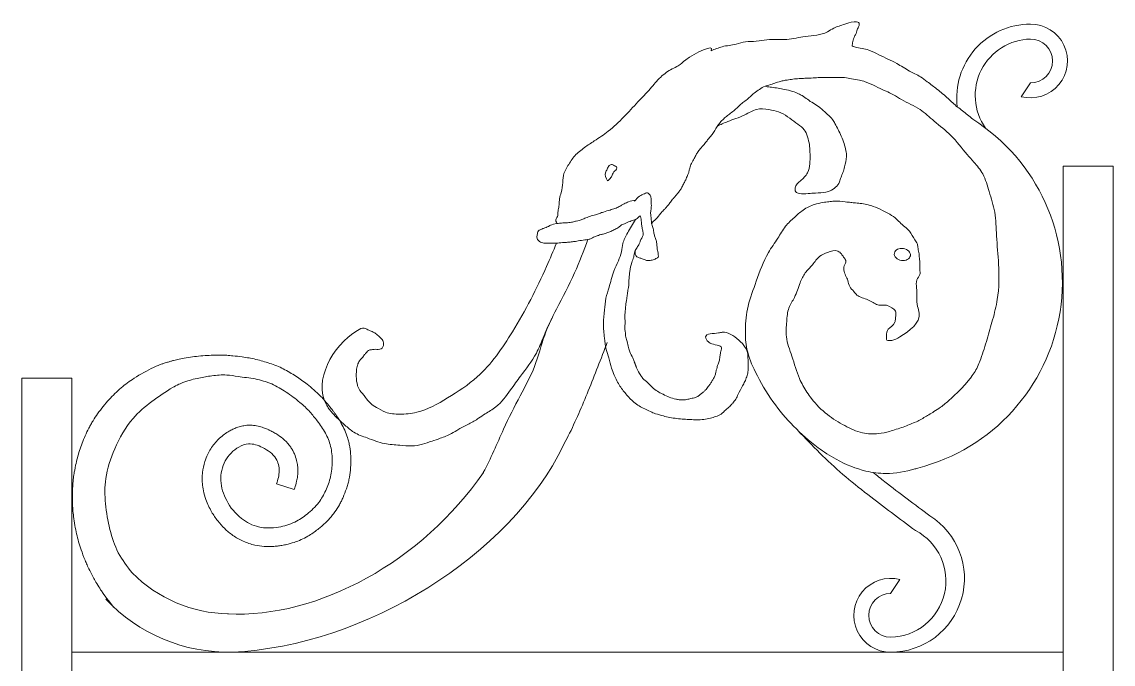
# Model space of a CAD drawing. Header units: millimetres. Extents: x -644 to 652, y 0 to 1491.
# Drawn here: x -315 to 0, y 1305.5 to 1490.9 of the extents above; entities that cross this region are included whole.
import ezdxf

# ---------------------------------------------------------------- set-up
doc = ezdxf.new("R2010")
doc.units = ezdxf.units.MM
doc.layers.add('ceco.net 171', color=7, linetype='Continuous')

msp = doc.modelspace()

# ---------------------------------------------------------------- linework, layer by layer
at = {"layer": 'ceco.net 171', "lineweight": 5}
for p, q in [((-23.85, 1473.25), (-26.53, 1469.28)), ((-14.4, 14.4), (-14.4, 1449.25)), ((-14.4, 1449.25), (0, 1449.25)), ((0, 0), (0, 1449.25)), ((-315, 0), (-315, 1388.06)), ((-300.6, 1388.06), (-315, 1388.06)), ((-300.6, 14.4), (-300.6, 1388.06)), ((-241.48, 1357.55), (-236.35, 1355.93)), ((-64.23, 1325.95), (-61.55, 1329.93)), ((-300.6, 1308.96), (-14.4, 1308.96))]:
    msp.add_line(p, q, dxfattribs=at)
for centre, radius, start, end in [((-23.85, 1468.93), 21.31, 90, 186.929), ((-23.85, 1479.59), 10.65, 255.4353, 90), ((-23.51, 1469.62), 16.31, 91.1868, 215.2191), ((-23.85, 1479.59), 6.33, 270, 90), ((-70.13, 1415.85), 55.47, 284.3836, 57.7542), ((-64.23, 1330.27), 21.31, 270, 57.8843), ((-64.57, 1329.59), 16.31, 271.1868, 62.5431), ((-254.63, 1360.36), 40.34, 224.9855, 268.9473), ((-64.23, 1319.61), 10.65, 75.4353, 270), ((-255.25, 1357.87), 48.92, 223.4315, 271.1206), ((-64.23, 1319.61), 6.33, 90, 270)]:
    msp.add_arc(centre, radius, start, end, dxfattribs=at)
msp.add_ellipse((-60.85, 1423.75), major_axis=(-2.31, 0.38), ratio=0.745013, dxfattribs=at)
for centre, major_axis, ratio, start_param, end_param in [((-230.12, 1369.33), (73.07, 39.04), 0.632036, 4.067953, 5.57081), ((-231.49, 1380.33), (54.02, 46.83), 0.705323, 3.772195, 5.066308)]:
    msp.add_ellipse(centre, major_axis=major_axis, ratio=ratio, start_param=start_param, end_param=end_param, dxfattribs=at)
for points, knots in [([(-40.54, 1462.76), (-41.04, 1463.2), (-42.41, 1464.48), (-45, 1466.22), (-47.74, 1468.9), (-50.66, 1471.33), (-53.31, 1473.35), (-55.99, 1475.38), (-59, 1476.66), (-62.8, 1479.24), (-66.84, 1480.9), (-70.92, 1483.12), (-73.26, 1483.23), (-75.41, 1483.84), (-75.26, 1484.57), (-75.15, 1485.47), (-74.81, 1486.37), (-74.42, 1487.12), (-74.13, 1487.59), (-74.02, 1488.33), (-73.43, 1489.44), (-73.02, 1490.82), (-75.72, 1490.96), (-78.03, 1489.92), (-80.29, 1489.44), (-83.66, 1486.99), (-88.56, 1486.95), (-94.25, 1485.47), (-99.08, 1486.08), (-103, 1485.09), (-106.06, 1485.36), (-109.24, 1484.2), (-112.68, 1483.96), (-114.99, 1482.98), (-116.04, 1482.53)], [24.587765, 24.587765, 24.587765, 24.587765, 27.3882, 32.434113, 37.4893, 43.347551, 48.207539, 51.447506, 56.540618, 62.585281, 70.527779, 74.975587, 81.003799, 81.956917, 82.667619, 83.672755, 85.920393, 86.55613, 87.191866, 88.197002, 89.545257, 90.966193, 91.970918, 94.704339, 99.428672, 102.426984, 111.459653, 118.959038, 126.921527, 131.243497, 135.657745, 139.484265, 145.141901, 149.866209, 149.866209, 149.866209, 149.866209]), ([(-116.04, 1482.53), (-114.82, 1484.82), (-122.84, 1480.78), (-125.17, 1478.25), (-128.01, 1477.07), (-130.82, 1474.94), (-133.75, 1471.36), (-137.37, 1467.6), (-141.24, 1463.36), (-145.31, 1459.41), (-149.35, 1456.8), (-152.67, 1454.6), (-155.48, 1452.41), (-157.18, 1449.66), (-158.78, 1447.17), (-158.83, 1444.41), (-159.2, 1441.96), (-159.88, 1439.87), (-159.86, 1438.16), (-160.11, 1436.87), (-160.34, 1435.77), (-160.19, 1434.59), (-161.16, 1433.75), (-160.6, 1432.91), (-160.48, 1432.71)], [0, 0, 0, 0, 10.795536, 14.636052, 17.369964, 23.055565, 29.300466, 36.548764, 44.800784, 53.246284, 60.070428, 64.763139, 69.89808, 74.708306, 78.204856, 81.925172, 85.945704, 88.566889, 90.987508, 92.997768, 94.002904, 95.714556, 97.648045, 98.446793, 98.446793, 98.446793, 98.446793]), ([(-133.14, 1432.67), (-133.74, 1432.34), (-131.66, 1434.17), (-131.07, 1435.05), (-130.41, 1435.93), (-129.7, 1436.54), (-129.13, 1437.25), (-128.44, 1437.99), (-127.71, 1438.91), (-127.06, 1439.85), (-126.28, 1440.66), (-125.65, 1441.48), (-125, 1442.28), (-124.4, 1443.23), (-123.91, 1444.24), (-123.31, 1445.36), (-122.92, 1446.44), (-122.47, 1447.43), (-122.28, 1448.51), (-121.88, 1449.77), (-121.13, 1451.02), (-120.54, 1452.22), (-119.94, 1453.28), (-119.16, 1454.37), (-118.12, 1455.38), (-117.28, 1456.51), (-116.5, 1457.47), (-115.4, 1458.76), (-114.58, 1460.35), (-113.45, 1461.86), (-112.45, 1462.88), (-111.35, 1463.88), (-110.08, 1464.71), (-108.88, 1465.73), (-107.93, 1466.62), (-107.03, 1467.54), (-105.45, 1468.47), (-104, 1470.14), (-102.07, 1471.37), (-100.88, 1472.23), (-99.44, 1472.64), (-98.09, 1473.02), (-96.59, 1473.56), (-95.28, 1473.92), (-93.94, 1474.11), (-92.41, 1474.36), (-90.7, 1474.52), (-88.92, 1474.59), (-87.07, 1474.63), (-84.98, 1474.84), (-82.62, 1474.82), (-80.08, 1474.82), (-77.68, 1474.91), (-75.45, 1474.39), (-73.97, 1474.27), (-73.24, 1474.03)], [0, 0, 0, 0, 2.858829, 4.479613, 6.100397, 7.105521, 8.416085, 9.855668, 11.347515, 13.281004, 14.591569, 16.030249, 17.606043, 18.883434, 20.693502, 22.277733, 24.171875, 25.47232, 26.782876, 28.716422, 30.941499, 32.848707, 34.269256, 36.047471, 38.384006, 40.290291, 41.911075, 43.531859, 47.359538, 49.293028, 51.388925, 53.317298, 55.449388, 57.681619, 59.878602, 60.883738, 63.015845, 67.442984, 69.950555, 72.571751, 73.470589, 76.151698, 78.418006, 80.118803, 81.767769, 84.077823, 86.548817, 88.929737, 91.491454, 94.266433, 97.682123, 101.309249, 104.861605, 107.620082, 110.863477, 110.863477, 110.863477, 110.863477]), ([(-114.24, 1460.77), (-113.74, 1461.03), (-112.79, 1461.42), (-111.08, 1462.27), (-108.77, 1462.94), (-106.57, 1463.9), (-104.66, 1464.91), (-102.42, 1466), (-99.58, 1465.63), (-96.53, 1465.02), (-93.9, 1463.58), (-91.73, 1461.77), (-89.47, 1460.41), (-88.32, 1458.24), (-87.75, 1456.07), (-87.49, 1453.86), (-87.49, 1451.67), (-87.53, 1449.59), (-87.94, 1447.56), (-89.11, 1446.04), (-90.46, 1444.77), (-91.95, 1443.61), (-91.79, 1441.72), (-90.09, 1441.11), (-88.17, 1441.29), (-85.61, 1441.52), (-83.44, 1441.53), (-80.95, 1442.26), (-79.08, 1443.94), (-78.59, 1446.13), (-77.93, 1447.39), (-77.46, 1449.5), (-76.88, 1451.55), (-77.09, 1453.88), (-77.67, 1455.8), (-78.4, 1457.84), (-79.36, 1459.75), (-80.2, 1461.34), (-81.04, 1462.97), (-82.72, 1464.36), (-84.44, 1466.13), (-86.56, 1467.36), (-88.21, 1468.47), (-89.55, 1469.5), (-90.99, 1470.23), (-92.67, 1470.9), (-94.69, 1471.36), (-96.7, 1471.74), (-98.48, 1471.99), (-99.72, 1472.1), (-100.27, 1472.22)], [22.98927, 22.98927, 22.98927, 22.98927, 29.467624, 36.657283, 46.13534, 56.872511, 64.543479, 71.507806, 85.462049, 96.488566, 108.076955, 119.801826, 129.768281, 138.179138, 147.657847, 155.634256, 164.815627, 171.24604, 181.414743, 187.721423, 193.361916, 203.333322, 207.79187, 212.248919, 222.21634, 230.62711, 242.251565, 247.295472, 261.140923, 266.781384, 273.08789, 279.394397, 291.52482, 297.955232, 306.175515, 315.002521, 323.222803, 330.892334, 336.090925, 344.309504, 356.434607, 364.506698, 372.578891, 379.765685, 384.222837, 391.409631, 400.716731, 408.067676, 415.684443, 422.174306, 422.174306, 422.174306, 422.174306]), ([(-58.28, 1374.88), (-56.88, 1375.44), (-56.04, 1375.77), (-54.64, 1376.69), (-53.07, 1377.53), (-51.67, 1378.47), (-49.5, 1379.8), (-46.92, 1382.08), (-44.24, 1384.48), (-42.21, 1386.73), (-40.9, 1388.5), (-39.42, 1390.52), (-37.93, 1394.21), (-36.37, 1399.32), (-34.73, 1405), (-32.93, 1412), (-32.85, 1420.4), (-33.77, 1428.63), (-33.82, 1435.78), (-35.77, 1441.63), (-37.17, 1446.82), (-39.89, 1450.1), (-43.18, 1453.6), (-46.4, 1458.18), (-51.45, 1461.89), (-56.06, 1466.21), (-60.57, 1467.92), (-64.52, 1470.56), (-67.23, 1471.49), (-70.26, 1473.33), (-72.69, 1473.9), (-73.24, 1474.03)], [0, 0, 0, 0, 5.472854, 11.963927, 18.084215, 25.453595, 34.373694, 47.355938, 64.800993, 76.770776, 82.657144, 90.459212, 105.973148, 128.75029, 151.527432, 175.251074, 214.639474, 246.68789, 273.572843, 297.526976, 318.745266, 335.638869, 346.960737, 375.162564, 400.030966, 420.911472, 447.187866, 467.70642, 470.609603, 493.376329, 500.027731, 500.027731, 500.027731, 500.027731]), ([(-137.97, 1424.83), (-138.08, 1424.18), (-138.01, 1423.14), (-136.33, 1422.66), (-135.7, 1422.42), (-134.48, 1421.88), (-133.33, 1422.09), (-132.29, 1422.3), (-131.82, 1422.67), (-131.07, 1423), (-131.55, 1424.79), (-131.67, 1425.83), (-131.74, 1427.38), (-132.06, 1428.24), (-132.4, 1429.24), (-132.65, 1430.1), (-132.65, 1431.22), (-133.19, 1432.33), (-133.33, 1433.62), (-133.4, 1434.77), (-133.58, 1435.89), (-133.26, 1437.19), (-133.32, 1438.55), (-133.33, 1439.84), (-133.58, 1440.89), (-134.45, 1441.8), (-135.76, 1440.99), (-136.85, 1440.56), (-137.67, 1439.8), (-137.93, 1439.25), (-138.21, 1439.12)], [172.078341, 172.078341, 172.078341, 172.078341, 174.340264, 175.344955, 176.765891, 178.69841, 180.046666, 181.635693, 182.589297, 183.299781, 185.153004, 187.006258, 188.859481, 190.894401, 192.483428, 193.488564, 195.970673, 198.217741, 200.070945, 201.492349, 203.081376, 204.793027, 206.925134, 208.778338, 210.126634, 211.436573, 213.234262, 215.526081, 216.531206, 217.84177, 217.84177, 217.84177, 217.84177]), ([(-65.44, 1409.15), (-62.65, 1407.88), (-62.81, 1406.45), (-62.74, 1405.6), (-63.05, 1403.35), (-65.44, 1402.25), (-65.34, 1400.8), (-65.56, 1398.83), (-64.64, 1398.95), (-63.37, 1398.88), (-59.54, 1401.05), (-55.01, 1404.54), (-56.92, 1409.86), (-56.5, 1413.13), (-57.05, 1416.3), (-55.54, 1417.8), (-55.83, 1419.22), (-55.81, 1420.49), (-55.73, 1421.53), (-55.97, 1422.83), (-55.98, 1424.19), (-56.37, 1425.38), (-56.39, 1426.85), (-57.64, 1428.33), (-58.4, 1430.27), (-60.16, 1431.74), (-61.58, 1432.96), (-63.04, 1434.51), (-64.79, 1435.55), (-66.91, 1436.68), (-68.84, 1437.48), (-70.83, 1438.15), (-72.54, 1438.52), (-74.22, 1438.55), (-75.83, 1438.8), (-77.73, 1438.95), (-80.12, 1439.26), (-82.17, 1438.91), (-83.83, 1438.78), (-86.1, 1438.27), (-87.84, 1437.58), (-90.03, 1436.28), (-91.96, 1434.5), (-94.87, 1431.83), (-96.88, 1428.09), (-100.5, 1423.32), (-102.78, 1416.42), (-105.63, 1409.12), (-106.3, 1402.41), (-105.95, 1395.85), (-102.99, 1388.83), (-98.57, 1381.31), (-92.2, 1373.85), (-86.5, 1368.75), (-78.99, 1363.79), (-72.36, 1361.19), (-64.8, 1360.19), (-59.73, 1361.13), (-57, 1361.91), (-56.35, 1362.11)], [0, 0, 0, 0, 4.837864, 10.310791, 13.370842, 22.290941, 31.419225, 34.907867, 37.644237, 40.703133, 50.280693, 84.821492, 92.378134, 113.15382, 122.282105, 129.056307, 134.698249, 138.186948, 143.121357, 149.316705, 152.805347, 159.000632, 163.838366, 169.479058, 180.760443, 187.802434, 195.778687, 202.820678, 212.541385, 219.312061, 230.959215, 236.842858, 243.88475, 251.251697, 256.460777, 262.949831, 275.185312, 281.379864, 288.935809, 297.8553, 304.832584, 312.389226, 325.551266, 339.029269, 354.633393, 374.084435, 409.043431, 438.475481, 465.431564, 487.175372, 514.573583, 553.232481, 589.347916, 627.514678, 650.281404, 686.121751, 709.376826, 743.826026, 745.279222, 745.279222, 745.279222, 745.279222]), ([(-160.63, 1432.71), (-162.07, 1432.42), (-162.87, 1431.84), (-163.88, 1431.52), (-164.8, 1431.12), (-166.11, 1430.63), (-166.21, 1429.52), (-166.42, 1428.49), (-165.76, 1427.52), (-164.66, 1426.94), (-163.42, 1427.01), (-162.24, 1427.02), (-160.86, 1426.98), (-159.81, 1427.09), (-158.97, 1427.18), (-157.73, 1427.19), (-156.48, 1427.41), (-155.24, 1427.47), (-154.12, 1427.77), (-152.89, 1427.88), (-151.69, 1428.07), (-150.84, 1428.21), (-150.14, 1428.68), (-149.32, 1428.97), (-148.62, 1429.23), (-147.82, 1429.53), (-147.02, 1429.62), (-146.38, 1429.92), (-145.66, 1430.15), (-144.79, 1430.42), (-144.05, 1430.95), (-142.95, 1431.33), (-142.14, 1432.22), (-140.88, 1432.67), (-139.55, 1433.34), (-138.14, 1433.65), (-137.28, 1434.16), (-136.37, 1435.38), (-136.18, 1433.25), (-136.13, 1432.21), (-135.9, 1431.07), (-135.69, 1430.22), (-135.66, 1429.63), (-135.63, 1429.3)], [100.652462, 100.652462, 100.652462, 100.652462, 101.9532, 104.435053, 106.023874, 107.612901, 109.324552, 110.635164, 111.780848, 113.687046, 115.539822, 116.960758, 119.092178, 120.238088, 121.82688, 123.446864, 125.299641, 127.010626, 128.156515, 130.889966, 132.03565, 133.456586, 134.767151, 135.665988, 137.014218, 137.913055, 139.261285, 140.266421, 140.976905, 142.774554, 143.77969, 145.577379, 146.998783, 148.58781, 151.069919, 153.104606, 154.902255, 156.212819, 158.247762, 160.100967, 161.898615, 162.797452, 164.122738, 164.122738, 164.122738, 164.122738]), ([(-160.67, 1426.98), (-161.61, 1424.75), (-165.29, 1415.98), (-172.17, 1402.7), (-181.5, 1389.11), (-191.85, 1382.41), (-199.34, 1378.11), (-205.65, 1377.54), (-209.76, 1377.86), (-212.39, 1379.49), (-214.51, 1380.71), (-215.68, 1382.28), (-216.76, 1383.79), (-217.93, 1385.01), (-218.16, 1386.3), (-218.37, 1387.07), (-218.43, 1388.04), (-218.51, 1388.95), (-218.43, 1389.83), (-218.43, 1390.43), (-218.24, 1391.62), (-217.88, 1392.33), (-217.49, 1393.27), (-216.62, 1393.99), (-216.15, 1394.82), (-215.48, 1395.46), (-214.95, 1396.2), (-213.98, 1396.27), (-212.85, 1396.47), (-211.17, 1396.12), (-210.4, 1397.83), (-210.82, 1399.24), (-211.91, 1400.01), (-212.73, 1400.96), (-213.97, 1401.54), (-215.01, 1401.96), (-216.44, 1402.78), (-225.14, 1398.06), (-231.46, 1385.92), (-225.04, 1377.42), (-222.2, 1374.93), (-219.04, 1372.06), (-214.94, 1370.73), (-210.68, 1368.99), (-206.21, 1368.76), (-202.57, 1368.32), (-199.37, 1368.88), (-196.8, 1369.83), (-193.9, 1370.8), (-191.18, 1371.84), (-188.78, 1373.43), (-185.91, 1374.83), (-183.3, 1376.32), (-181.05, 1378), (-177.29, 1379.99), (-174.09, 1384.42), (-170.45, 1389.56), (-166.78, 1394.07), (-164.39, 1400.12), (-162.95, 1403.51), (-162.01, 1405.37)], [0, 0, 0, 0, 10.055609, 39.617458, 62.560946, 77.202025, 90.804722, 97.678738, 103.406481, 107.536583, 110.413512, 113.542748, 115.395495, 118.666838, 119.377524, 120.966345, 122.112234, 123.258144, 124.878928, 125.514664, 127.367868, 128.078554, 130.088814, 131.09395, 132.714727, 134.025291, 135.030482, 136.176166, 137.764958, 140.056297, 142.281374, 144.079022, 145.699042, 147.708457, 149.29695, 151.229469, 152.817961, 155.514447, 187.719688, 191.982529, 198.921454, 203.470339, 209.267897, 216.636946, 222.773173, 227.496413, 232.012729, 236.08257, 239.460587, 244.42476, 247.978254, 252.495061, 256.910435, 260.22898, 265.254063, 273.735615, 280.478599, 292.07953, 298.723834, 307.406136, 307.406136, 307.406136, 307.406136]), ([(-181.8, 1360.83), (-179.61, 1364.86), (-176.48, 1372.52), (-171.45, 1382.61), (-166.57, 1391.29), (-164.56, 1400.2), (-160.2, 1409.04), (-155.42, 1417.96), (-152.82, 1424.86), (-151.59, 1428.12)], [33.552073, 33.552073, 33.552073, 33.552073, 52.699849, 67.643086, 80.679607, 93.90064, 105.361518, 121.575961, 136.065712, 136.065712, 136.065712, 136.065712]), ([(-58.28, 1374.88), (-58.45, 1374.82), (-59.22, 1374.53), (-60.61, 1373.86), (-62.6, 1373.34), (-64.93, 1372.52), (-68.19, 1371.88), (-72.74, 1371.96), (-77.65, 1374.37), (-82.8, 1377.43), (-86.26, 1381.01), (-88.84, 1384.58), (-91.06, 1388.56), (-92.5, 1394.07), (-94.65, 1399.48), (-94.22, 1404.23), (-93.98, 1408.26), (-91.63, 1411.6), (-90.61, 1415.19), (-89.06, 1418.52), (-86.66, 1420.65), (-85.07, 1423.34), (-82.31, 1424.35), (-79.87, 1425.25), (-78.56, 1424.11), (-78.02, 1423.29), (-77.46, 1422.63), (-76.95, 1421.61), (-78.12, 1420.2), (-77.5, 1418.08), (-76.47, 1416.21), (-76.23, 1414.38), (-74.92, 1413.25), (-74, 1411.85), (-72.44, 1411.21), (-70.78, 1410.72), (-69.32, 1409.95), (-68.1, 1409.05), (-67.21, 1409.12), (-65.44, 1409.15)], [826.957108, 826.957108, 826.957108, 826.957108, 829.09905, 836.655691, 844.865103, 853.074442, 865.463647, 883.63823, 905.005383, 928.299808, 953.689967, 962.342107, 979.782068, 1006.471062, 1029.057638, 1046.367102, 1061.667607, 1075.215687, 1092.742033, 1105.322439, 1117.292379, 1130.203101, 1139.878637, 1151.687345, 1156.619448, 1158.782534, 1163.108595, 1167.213301, 1170.116484, 1182.73232, 1188.926872, 1195.768062, 1203.135009, 1208.344149, 1215.114824, 1221.954324, 1228.724999, 1234.528494, 1238.854482, 1238.854482, 1238.854482, 1238.854482]), ([(-158.69, 1368.69), (-158.21, 1369.59), (-155.53, 1374.68), (-151.35, 1384.61), (-147.84, 1393.67), (-146.04, 1398.32)], [60.769797, 60.769797, 60.769797, 60.769797, 65.019767, 84.768577, 105.549402, 105.549402, 105.549402, 105.549402]), ([(-275.03, 1391.95), (-274.63, 1392.09), (-274.31, 1392.21), (-273.87, 1392.37), (-273.34, 1392.54), (-272.64, 1392.72), (-272.29, 1392.85), (-271.81, 1392.99), (-271.47, 1393.11), (-270.92, 1393.27), (-270.64, 1393.3), (-269.8, 1393.51), (-269.27, 1393.65), (-267.97, 1393.86), (-267.1, 1394.02), (-265.57, 1394.22), (-264.77, 1394.31), (-263.15, 1394.47), (-262.28, 1394.57), (-260.72, 1394.65), (-260, 1394.65), (-258.4, 1394.69), (-257.77, 1394.65), (-256.82, 1394.66), (-256.21, 1394.68), (-255.49, 1394.6), (-254.55, 1394.51), (-253.14, 1394.41), (-252.27, 1394.32), (-250.79, 1394.14), (-249.91, 1393.94), (-248.86, 1393.81), (-248.08, 1393.64), (-246.1, 1393.17), (-244.78, 1392.78), (-242.08, 1391.88), (-240.78, 1391.36), (-238.28, 1390.07), (-237.06, 1389.36), (-234.78, 1387.89), (-233.7, 1387.13), (-231.98, 1385.79), (-231.33, 1385.24), (-230.03, 1384.1), (-229.4, 1383.51), (-228.49, 1382.58), (-228.21, 1382.29), (-227.37, 1381.38), (-226.86, 1380.76), (-226.1, 1379.82), (-225.84, 1379.49), (-225.43, 1378.95), (-225.28, 1378.75), (-224.96, 1378.32), (-224.8, 1378.1), (-224.32, 1377.42), (-223.99, 1376.96), (-223.37, 1375.99), (-223.07, 1375.5), (-222.43, 1374.36), (-222.1, 1373.7), (-221.51, 1372.34), (-221.24, 1371.64), (-220.87, 1370.48), (-220.75, 1370.04), (-220.53, 1369.13), (-220.44, 1368.68), (-220.21, 1367.35), (-220.12, 1366.47), (-220.05, 1365.11), (-220.03, 1364.61), (-220.04, 1363.68), (-220.05, 1363.24), (-220.09, 1362.35), (-220.12, 1361.91), (-220.26, 1360.56), (-220.39, 1359.66), (-220.68, 1358.3), (-220.79, 1357.85), (-221.04, 1356.98), (-221.17, 1356.54), (-221.6, 1355.27), (-221.92, 1354.45), (-222.43, 1353.3), (-222.6, 1352.95), (-222.95, 1352.25), (-223.13, 1351.89), (-223.72, 1350.83), (-224.16, 1350.13), (-224.93, 1349.05), (-225.21, 1348.68), (-225.8, 1347.96), (-226.1, 1347.62), (-227.02, 1346.63), (-227.66, 1346.03), (-228.62, 1345.19), (-228.95, 1344.91), (-229.7, 1344.31), (-230.14, 1343.98), (-231.06, 1343.32), (-231.54, 1342.99), (-232.62, 1342.33), (-233.23, 1341.99), (-234.5, 1341.37), (-235.15, 1341.1), (-236.56, 1340.59), (-237.33, 1340.35), (-238.6, 1340.04), (-239.1, 1339.93), (-240.04, 1339.76), (-240.47, 1339.69), (-241.35, 1339.57), (-241.8, 1339.53), (-243.17, 1339.43), (-244.12, 1339.42), (-245.94, 1339.54), (-246.82, 1339.66), (-248.29, 1339.98), (-248.87, 1340.15), (-250, 1340.52), (-250.54, 1340.74), (-252.14, 1341.46), (-253.14, 1342.03), (-254.93, 1343.28), (-255.72, 1343.93), (-257.18, 1345.33), (-257.85, 1346.08), (-259.11, 1347.7), (-259.7, 1348.57), (-260.53, 1350.03), (-260.83, 1350.59), (-261.38, 1351.77), (-261.63, 1352.37), (-262.15, 1353.82), (-262.4, 1354.68), (-262.72, 1356.25), (-262.83, 1356.94), (-262.93, 1358.18), (-262.95, 1358.71), (-262.93, 1359.77), (-262.9, 1360.3), (-262.73, 1361.88), (-262.51, 1362.93), (-261.96, 1364.69), (-261.68, 1365.41), (-261.08, 1366.65), (-260.79, 1367.17), (-260.15, 1368.18), (-259.8, 1368.66), (-258.68, 1370.05), (-257.82, 1370.89), (-256.42, 1371.97), (-255.95, 1372.29), (-255.12, 1372.8), (-254.77, 1372.99), (-254.04, 1373.36), (-253.65, 1373.53), (-252.84, 1373.85), (-252.41, 1373.99), (-251.49, 1374.23), (-251.01, 1374.33), (-250.18, 1374.43), (-249.84, 1374.46), (-249.19, 1374.48), (-248.87, 1374.47), (-247.94, 1374.41), (-247.35, 1374.31), (-246.26, 1374.07), (-245.75, 1373.92), (-244.87, 1373.61), (-244.49, 1373.45), (-243.87, 1373.18), (-243.63, 1373.07), (-243.2, 1372.86), (-243.02, 1372.77), (-242.65, 1372.58), (-242.46, 1372.48), (-241.89, 1372.16), (-241.5, 1371.93), (-240.47, 1371.26), (-239.81, 1370.77), (-238.54, 1369.6), (-237.92, 1368.91), (-237.18, 1367.82), (-236.99, 1367.51), (-236.64, 1366.89), (-236.48, 1366.57), (-236.06, 1365.61), (-235.84, 1364.96), (-235.55, 1363.79), (-235.46, 1363.28), (-235.35, 1362.36), (-235.33, 1361.96), (-235.31, 1361.25), (-235.32, 1360.95), (-235.35, 1360.37), (-235.38, 1360.09), (-235.48, 1359.28), (-235.57, 1358.78), (-235.85, 1357.58), (-236.04, 1356.94), (-236.26, 1356.23), (-236.31, 1356.08), (-236.35, 1355.93)], [0, 0, 0, 0, 0.938689, 0.938689, 2.143991, 2.143991, 3.154332, 3.154332, 3.911141, 3.911141, 4.667949, 4.667949, 6.181566, 6.181566, 8.404073, 8.404073, 10.62658, 10.62658, 13.102091, 13.102091, 15.573724, 15.573724, 17.372488, 17.372488, 18.721921, 18.721921, 20.071354, 20.071354, 22.77022, 22.77022, 24.833062, 24.833062, 26.895903, 26.895903, 31.021587, 31.021587, 35.147271, 35.147271, 39.272955, 39.272955, 43.146545, 43.146545, 45.643216, 45.643216, 48.139887, 48.139887, 49.287545, 49.287545, 51.582861, 51.582861, 52.843849, 52.843849, 53.648432, 53.648432, 54.453014, 54.453014, 56.062179, 56.062179, 57.603868, 57.603868, 59.471659, 59.471659, 61.33945, 61.33945, 62.462031, 62.462031, 63.584612, 63.584612, 65.829775, 65.829775, 67.155027, 67.155027, 68.349006, 68.349006, 69.542986, 69.542986, 71.930946, 71.930946, 73.112753, 73.112753, 74.294561, 74.294561, 76.658176, 76.658176, 77.714632, 77.714632, 78.771088, 78.771088, 80.883999, 80.883999, 82.033908, 82.033908, 83.183817, 83.183817, 85.483635, 85.483635, 86.646911, 86.646911, 88.166115, 88.166115, 89.68532, 89.68532, 91.411182, 91.411182, 93.137045, 93.137045, 95.17609, 95.17609, 96.511033, 96.511033, 97.663327, 97.663327, 98.815621, 98.815621, 101.120208, 101.120208, 103.171393, 103.171393, 104.532647, 104.532647, 105.893901, 105.893901, 108.616409, 108.616409, 111.088189, 111.088189, 113.559969, 113.559969, 116.201891, 116.201891, 117.826451, 117.826451, 119.451011, 119.451011, 121.577799, 121.577799, 123.190034, 123.190034, 124.375334, 124.375334, 125.560633, 125.560633, 127.931233, 127.931233, 129.620785, 129.620785, 130.907206, 130.907206, 132.193628, 132.193628, 134.76647, 134.76647, 135.984627, 135.984627, 136.825306, 136.825306, 137.665984, 137.665984, 138.497459, 138.497459, 139.334354, 139.334354, 139.863337, 139.863337, 140.39232, 140.39232, 141.450285, 141.450285, 142.508251, 142.508251, 143.419386, 143.419386, 144.06149, 144.06149, 144.579644, 144.579644, 145.097798, 145.097798, 146.134107, 146.134107, 147.854073, 147.854073, 149.574039, 149.574039, 150.204177, 150.204177, 150.834315, 150.834315, 152.09459, 152.09459, 153.056236, 153.056236, 153.803314, 153.803314, 154.351666, 154.351666, 154.900017, 154.900017, 155.99672, 155.99672, 157.757892, 157.757892, 158.254283, 158.254283, 158.254283, 158.254283]), ([(-288.54, 1321.98), (-290.85, 1324.93), (-291.62, 1326.03), (-292.3, 1327), (-293.27, 1328.59), (-294.36, 1330.49), (-294.75, 1331.39), (-295.72, 1333.15), (-295.97, 1333.69), (-296.38, 1334.62), (-296.55, 1335), (-297.16, 1336.52), (-297.56, 1337.58), (-298.12, 1339.23), (-298.38, 1340.08), (-299.03, 1342.41), (-299.37, 1343.88), (-299.84, 1346.39), (-299.98, 1347.31), (-300.15, 1348.72), (-300.23, 1349.5), (-300.34, 1350.83), (-300.38, 1351.5), (-300.43, 1353.43), (-300.43, 1354.18), (-300.38, 1355.91), (-300.34, 1356.66), (-300.25, 1357.82), (-300.16, 1358.73), (-300.13, 1359.03), (-299.96, 1360.26), (-299.85, 1360.99), (-299.68, 1361.96), (-299.17, 1364.32), (-298.8, 1365.72), (-297.89, 1368.56), (-297.34, 1369.99), (-296.38, 1372.17), (-296.02, 1372.9), (-295.45, 1374), (-295.25, 1374.37), (-294.85, 1375.08), (-294.65, 1375.43), (-294.01, 1376.46), (-293.58, 1377.13), (-292.1, 1379.21), (-290.97, 1380.63), (-288.75, 1383.05), (-287.57, 1384.19), (-285.11, 1386.28), (-283.91, 1387.18), (-280.72, 1389.24), (-278.79, 1390.28), (-276.58, 1391.32), (-275.98, 1391.57), (-275.03, 1391.95)], [0, 0, 0, 0, 1.598518, 1.598518, 4.795553, 4.795553, 7.705451, 7.705451, 9.125533, 9.125533, 10.545615, 10.545615, 13.385778, 13.385778, 15.585729, 15.585729, 19.98563, 19.98563, 22.272801, 22.272801, 23.941363, 23.941363, 25.609926, 25.609926, 28.94705, 28.94705, 30.67089, 30.67089, 32.09649, 32.09649, 33.522089, 33.522089, 36.373287, 36.373287, 40.440864, 40.440864, 44.508441, 44.508441, 46.570601, 46.570601, 47.59231, 47.59231, 48.614019, 48.614019, 50.657437, 50.657437, 55.272886, 55.272886, 59.888335, 59.888335, 64.503784, 64.503784, 71.194231, 71.194231, 72.666347, 72.666347, 72.666347, 72.666347]), ([(-271.51, 1385.35), (-270.9, 1385.67), (-269.83, 1386.26), (-267.31, 1387.28), (-264.11, 1388.1), (-259.99, 1388.79), (-256.18, 1389.14), (-252.03, 1388.4), (-247.64, 1387.97), (-242.86, 1386.6), (-238.62, 1384.05), (-234.93, 1381.36), (-231.93, 1378.51), (-229.53, 1375.51), (-227.27, 1372.31), (-225.64, 1368.33), (-225.28, 1363.97), (-225.72, 1359.62), (-227.16, 1355.64), (-229.29, 1351.84), (-232.46, 1348.84), (-236.31, 1346.21), (-241.11, 1344.8), (-246.66, 1344.64), (-252.22, 1347.45), (-256.1, 1352.35), (-258.08, 1358.39), (-256.81, 1364.39), (-253.31, 1367.98), (-249.18, 1369.52), (-245.19, 1368.06), (-241.47, 1365.54), (-240.34, 1361.18), (-241.1, 1358.77), (-241.48, 1357.55)], [0, 0, 0, 0, 2.296243, 4.084183, 9.088239, 13.294426, 18.108201, 21.768093, 27.324224, 32.896962, 38.199824, 43.783649, 48.190169, 51.967791, 56.652273, 61.248171, 66.173986, 71.123331, 75.778304, 80.246151, 85.566426, 90.228366, 95.70528, 102.128766, 108.285201, 115.790716, 122.515042, 128.960261, 135.246637, 138.483736, 143.119313, 148.74737, 152.863661, 157.102902, 157.102902, 157.102902, 157.102902]), ([(-283.17, 1331.84), (-284.62, 1333.72), (-287.52, 1337.49), (-289.75, 1344.5), (-291.05, 1351.68), (-291.13, 1359.7), (-288.31, 1368.15), (-282.67, 1378.21), (-275.55, 1382.76), (-271.36, 1385.44)], [0, 0, 0, 0, 7.87509, 15.817937, 24.254118, 32.319269, 42.328081, 53.752423, 70.099365, 70.099365, 70.099365, 70.099365]), ([(-52.91, 1348.32), (-57.27, 1351.57), (-62.79, 1355.67), (-68.17, 1359.95), (-69.28, 1360.85)], [0, 0, 0, 0, 22.684306, 28.643025, 28.643025, 28.643025, 28.643025])]:
    msp.add_open_spline(points, degree=3, knots=knots, dxfattribs=at)
for points in [[(-145.99, 1444.99), (-145.56, 1445.28), (-145.18, 1445.71), (-144.79, 1446.18), (-144.63, 1446.6), (-144.31, 1447.21), (-144.1, 1447.61), (-143.58, 1448.12), (-143.26, 1448.73), (-143.35, 1449.03), (-143.96, 1449.35), (-144.57, 1449.67), (-145.5, 1449.38), (-146.03, 1448.36), (-146.56, 1447.35), (-145.99, 1444.99)], [(-137.95, 1439.46), (-139.85, 1438.94), (-141.14, 1438.37), (-141.88, 1437.93), (-142.63, 1437.55), (-143.79, 1437.02), (-145.22, 1436.58), (-147.07, 1436), (-148.31, 1435.61), (-149.45, 1435.2), (-150.24, 1435), (-151.87, 1434.43), (-153.04, 1433.95), (-154.16, 1433.56), (-154.97, 1433.4), (-156.03, 1433.11), (-157.46, 1432.91), (-158.59, 1432.86), (-159.78, 1432.76), (-160.63, 1432.71)], [(-137.55, 1391), (-138.62, 1393.88), (-139.51, 1395.64), (-139.9, 1396.87), (-140.28, 1398.62), (-140.66, 1399.86), (-140.84, 1401.5), (-140.97, 1402.46), (-140.89, 1403.64), (-140.89, 1404.75), (-140.93, 1406.2), (-140.83, 1407.43), (-140.62, 1409.64), (-140.47, 1410.6), (-140.24, 1412.03), (-140.05, 1413.42), (-139.89, 1414.17), (-139.74, 1416.94), (-139.5, 1418.87), (-138.94, 1421.42), (-138.4, 1422.95), (-138.07, 1424.58), (-137.43, 1425.8), (-136.82, 1426.79), (-136.48, 1427.62), (-135.62, 1429.32)], [(-57.05, 1344.06), (-70.84, 1354.49), (-78.04, 1360.28), (-91, 1372.94)]]:
    msp.add_spline(points, degree=3, dxfattribs=at)
at = {"layer": 'ceco.net 171', "lineweight": 5, "end_tangent": (-0.549631, 0.835407)}
msp.add_spline([(-137.87, 1433.8), (-140.12, 1430.04), (-140.97, 1428.42), (-141.51, 1426.89), (-141.96, 1424.55), (-142.82, 1421.9), (-144.1, 1418.95), (-144.87, 1416.51), (-145.52, 1414.27), (-146.4, 1411.11), (-146.85, 1407.73), (-147.14, 1403.76), (-146.85, 1399.63), (-146.36, 1396.37), (-145.58, 1393.9), (-144.82, 1390.92), (-144.03, 1388.96), (-142.35, 1385.76), (-140.35, 1383.17), (-138.34, 1381.08), (-136.83, 1380.03), (-135.21, 1379.18), (-133.58, 1378.4), (-132.06, 1377.8), (-129.82, 1377.14), (-127.99, 1376.7), (-125.93, 1376.4), (-123.87, 1376.22), (-122.14, 1376.1), (-120.17, 1376.04), (-116.22, 1376.49), (-114.68, 1376.98), (-113.14, 1377.66), (-112.4, 1378.37), (-111.47, 1379.17), (-110.43, 1380.18), (-109.8, 1380.88), (-108.96, 1382), (-108.22, 1383.42), (-106.95, 1385.85), (-106.31, 1387.07), (-105.77, 1388.47), (-105.41, 1389.88), (-105.31, 1391.31), (-105.39, 1392.78), (-105.48, 1394.98), (-106.2, 1396.94), (-108.06, 1399.06), (-112.81, 1401.31), (-113.93, 1401.12), (-117.64, 1399.96), (-116.85, 1398.51), (-115.83, 1397.98), (-113.8, 1397.43), (-113.19, 1397.12), (-113.22, 1395.81), (-113.47, 1394.59), (-113.67, 1393.24), (-114.06, 1392.06), (-114.43, 1390.79), (-114.65, 1389.88), (-114.87, 1388.96), (-115.34, 1387.95), (-115.83, 1387.13), (-116.35, 1386.32), (-116.88, 1385.62), (-117.74, 1384.56), (-118.3, 1384), (-119.07, 1383.4), (-119.89, 1382.8), (-121.21, 1382.31), (-122.51, 1382.02), (-123.71, 1381.8), (-125.3, 1381.84), (-126.25, 1381.99), (-129.91, 1383.39), (-131.13, 1384.03), (-132.64, 1385.08), (-134.35, 1386.74), (-135.76, 1388), (-136.36, 1388.83), (-137.55, 1391), (-138.24, 1392.65)], degree=3, dxfattribs=at)

doc.saveas('drawing.dxf')
